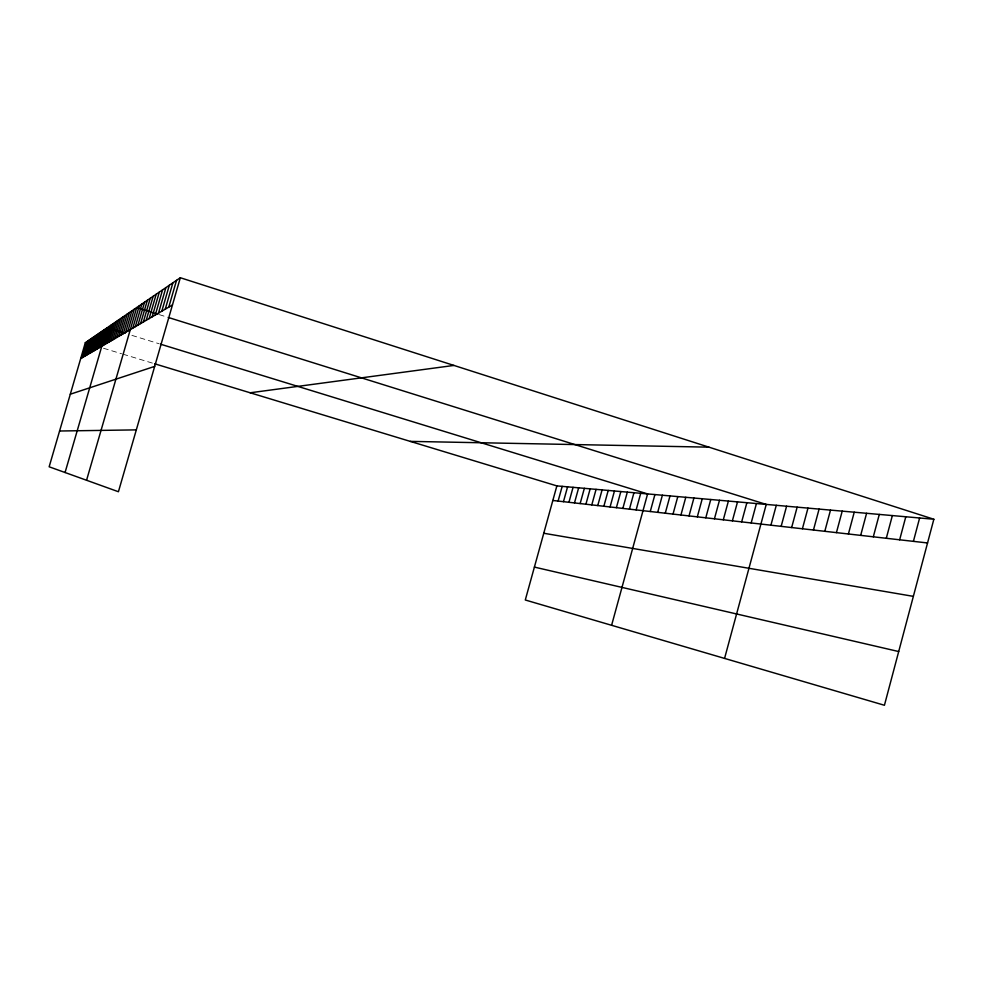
<?xml version="1.0" encoding="UTF-8"?>
<svg xmlns="http://www.w3.org/2000/svg" width="983" height="983" viewBox="0 0 983 983"><rect width="100%" height="100%" fill="white"/><g stroke="black" fill="none" stroke-linecap="round" stroke-linejoin="round"><path stroke-width="0.74" stroke-dasharray="4.92 3.69" d="M103.498 348.252L121.56 353.745M122.949 354.163L153.25 363.354M131.894 335.375L159.123 343.755M159.307 314.646L167.737 317.276"/><path stroke-width="1.47" d="M933.85 519.245L884.43 705.266L525.291 599.999L556.87 485.897L933.85 519.245L180.331 277.734L85.312 342.735L49.15 466.79L118.427 491.733L180.331 277.734M873.309 536.816L879.293 514.428M886.297 538.291L892.355 515.584M899.654 539.802L905.798 516.763M913.404 541.363L919.621 517.992M813.457 530.021L819.085 509.096M824.798 531.312L830.5 510.103M836.435 532.626L842.21 511.135M848.403 533.99L854.239 512.204M860.678 535.379L866.588 513.298M751.184 522.956L756.431 503.554M724.569 658.413L766.236 504.414L169.137 317.718M770.905 525.205L776.287 505.311M781.153 526.36L786.584 506.22M791.647 527.552L797.152 507.154M802.411 528.768L807.977 508.113M689.034 515.915L693.912 498.025M697.316 516.849L702.243 498.75M705.782 517.808L710.758 499.511M714.444 518.791L719.482 500.286M723.304 519.798L728.391 501.072M732.372 520.83L737.52 501.883M741.661 521.887L746.871 502.706M622.853 508.408L627.326 492.127M629.439 509.157L633.949 492.716M636.148 509.919L640.707 493.306M611.598 625.299L647.6 493.921L160.487 344.173M650.267 511.516L654.911 494.572M657.688 512.352L662.382 495.223M665.27 513.212L670.013 495.899M673.023 514.097L677.803 496.587M680.936 514.994L685.778 497.3M563.468 501.674L567.572 486.843M568.936 502.288L573.064 487.322M574.49 502.915L578.655 487.814M580.154 503.566L584.357 488.318M585.917 504.218L590.156 488.834M591.791 504.881L596.067 489.362M597.762 505.557L602.087 489.89M603.857 506.257L608.219 490.431M610.074 506.958L614.461 490.984M616.402 507.67L620.838 491.549M558.111 501.06L562.178 486.364M108.966 342.072L114.593 322.707M110.858 340.966L116.559 321.355M112.812 339.823L118.574 319.979M114.802 338.656L120.639 318.566M116.842 337.464L122.764 317.116M118.943 336.235L124.939 315.629M121.106 334.982L127.163 314.105M123.317 333.692L129.461 312.533M125.578 332.365L131.808 310.923M127.913 331.001L134.216 309.276M86.565 480.257L136.698 307.581L157.907 314.204M132.779 328.162L139.254 305.836M135.31 326.688L141.871 304.042M137.915 325.164L144.575 302.199M140.594 323.591L147.352 300.294M143.358 321.982L150.215 298.341M146.197 320.323L153.151 296.325M149.133 318.615L156.186 294.249M152.156 316.845L159.32 292.111M155.265 315.027L162.551 289.899M158.484 313.147L165.881 287.626M161.802 311.206L169.322 285.267M165.242 309.203L172.873 282.834M168.781 307.138L176.535 280.327M81.908 357.861L86.578 341.875M83.15 357.136L87.856 340.99M84.415 356.399L89.17 340.093M85.705 355.649L90.51 339.184M87.032 354.875L91.874 338.25M88.372 354.089L93.262 337.292M89.736 353.29L94.687 336.321M91.136 352.479L96.137 335.338M92.562 351.644L97.612 334.318M94.024 350.796L99.123 333.286M95.511 349.923L100.659 332.229M97.034 349.039L102.244 331.16M98.595 348.129L103.854 330.055M100.18 347.196L105.5 328.924M65.062 472.516L107.172 327.781L125.062 333.274M103.522 345.242L108.966 326.553M105.292 344.21L110.796 325.299M107.11 343.153L112.676 324.021M80.692 358.574L172.443 304.988M70.309 394.208L154.687 366.389M250.173 392.782L453.937 365.43M59.582 431.009L136.318 429.878M410.23 441.379L708.927 447.154M552.839 500.47L927.547 542.96M543.759 533.253L913.367 596.362M534.396 567.093L898.708 651.545M85.312 342.735L100.708 347.404M154.614 363.771L556.87 485.897"/></g></svg>
